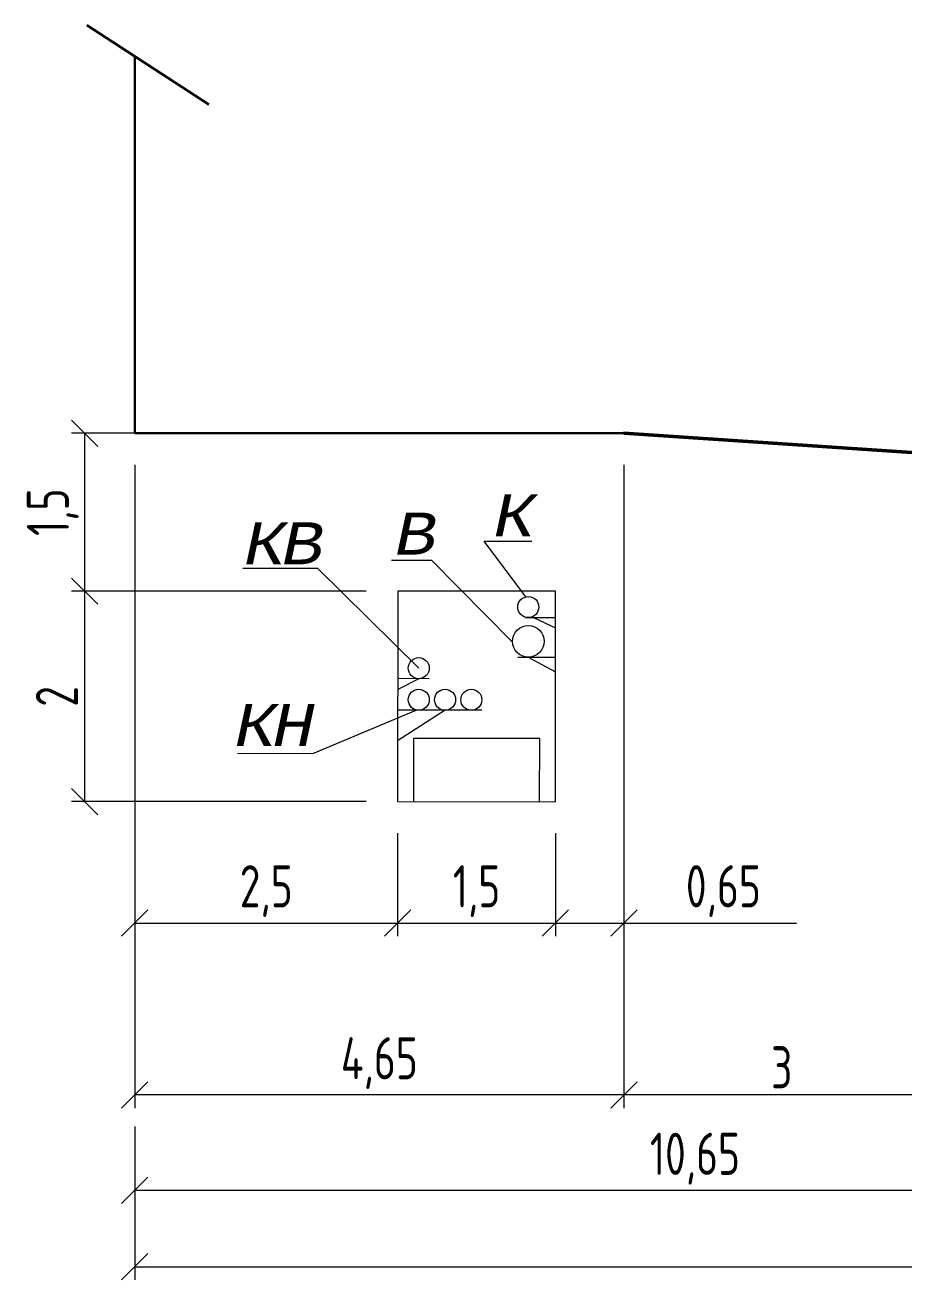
# Model space of a CAD drawing. Header units: millimetres. Extents: x 61790 to 115820, y -121437 to -29877.
# Drawn here: x 64674 to 73027, y -107120 to -95196 of the extents above; entities that cross this region are included whole.
import ezdxf

# ---------------------------------------------------------------- set-up
doc = ezdxf.new("R2010")
doc.units = ezdxf.units.MM
for name, color, linetype, lineweight in [('Линия 0.3', 160, 'Continuous', 30), ('Линия 0.5', 26, 'Continuous', 50), ('Размер', 94, 'Continuous', 15), ('Інж. мережі', 205, 'Continuous', 18)]:
    doc.layers.add(name, color=color, linetype=linetype, lineweight=lineweight)
doc.styles.get("Standard").update_dxf_attribs({"font": 'isocteui.ttf', "width": 0.8})
doc.styles.add('стиль1', font='arial.ttf')
doc.dimstyles.new('М-100', dxfattribs={"dimscale": 100, "dimtxt": 4, "dimasz": 2.5, "dimexe": 1.25, "dimexo": 3, "dimtad": 1, "dimlfac": 0.001, "dimtxsty": 'Standard', "dimblk": 'OBLIQUE', "dimcen": 2.5, "dimadec": 0, "dimazin": 0, "dimtfac": 1, "dimtmove": 0, "dimatfit": 3, "dimldrblk": 'OBLIQUE', "dimfxl": 1.25, "dimlwd": -1, "dimlwe": -1, "dimarcsym": 0})

# ---------------------------------------------------------------- blocks, each defined once
blk = doc.blocks.new('_Oblique')
at = {"color": 0, "linetype": 'ByBlock', "lineweight": -2}
blk.add_line((-0.5, -0.5), (0.5, 0.5), dxfattribs=at)
blk = doc.blocks.new('*D92')
at = {"layer": 'Defpoints', "color": 0, "ltscale": 1000, "transparency": 16777216}
for p in [(112516, -104044), (65716, -105362), (112516, -106995)]:
    blk.add_point(p, dxfattribs=at)
at = {"layer": 'Размер', "color": 0, "ltscale": 1000, "transparency": 16777216}
for p, q in [((112516, -104344), (112516, -107120)), ((65716, -105662), (65716, -107120)), ((65716, -106995), (112516, -106995))]:
    blk.add_line(p, q, dxfattribs=at)
at = {"layer": 'Размер', "color": 0, "ltscale": 1000, "transparency": 16777216, "xscale": 250, "yscale": 250, "zscale": 250, "rotation": 180}
blk.add_blockref('_Oblique', (65716, -106995), dxfattribs=at)
at = {"layer": 'Размер', "color": 0, "ltscale": 1000, "transparency": 16777216, "xscale": 250, "yscale": 250, "zscale": 250}
blk.add_blockref('_Oblique', (112516, -106995), dxfattribs=at)
at = {"layer": 'Размер', "color": 0, "ltscale": 1000, "transparency": 16777216, "insert": (89116, -106692), "char_height": 400, "attachment_point": 5}
blk.add_mtext('46,8', dxfattribs=at)
blk = doc.blocks.new('*D123')
at = {"layer": 'Defpoints', "color": 0, "ltscale": 1000, "transparency": 16777216}
for p in [(70366, -99075), (73366, -99575), (70366, -105362)]:
    blk.add_point(p, dxfattribs=at)
at = {"layer": 'Размер', "color": 0, "ltscale": 1000, "transparency": 16777216}
for p, q in [((70366, -99375), (70366, -105487)), ((73366, -99875), (73366, -105487)), ((73366, -105362), (70366, -105362))]:
    blk.add_line(p, q, dxfattribs=at)
at = {"layer": 'Размер', "color": 0, "ltscale": 1000, "transparency": 16777216, "xscale": 250, "yscale": 250, "zscale": 250, "rotation": 180}
blk.add_blockref('_Oblique', (70366, -105362), dxfattribs=at)
at = {"layer": 'Размер', "color": 0, "ltscale": 1000, "transparency": 16777216, "xscale": 250, "yscale": 250, "zscale": 250}
blk.add_blockref('_Oblique', (73366, -105362), dxfattribs=at)
at = {"layer": 'Размер', "color": 0, "ltscale": 1000, "transparency": 16777216, "insert": (71866, -105100), "char_height": 400, "attachment_point": 5}
blk.add_mtext('3', dxfattribs=at)
blk = doc.blocks.new('*D125')
at = {"layer": 'Defpoints', "color": 0, "ltscale": 1000, "transparency": 16777216}
for p in [(65716, -99075), (70366, -102431), (65716, -105362)]:
    blk.add_point(p, dxfattribs=at)
at = {"layer": 'Размер', "color": 0, "ltscale": 1000, "transparency": 16777216}
for p, q in [((65716, -99375), (65716, -105487)), ((70366, -102731), (70366, -105487)), ((70366, -105362), (65716, -105362))]:
    blk.add_line(p, q, dxfattribs=at)
at = {"layer": 'Размер', "color": 0, "ltscale": 1000, "transparency": 16777216, "xscale": 250, "yscale": 250, "zscale": 250, "rotation": 180}
blk.add_blockref('_Oblique', (65716, -105362), dxfattribs=at)
at = {"layer": 'Размер', "color": 0, "ltscale": 1000, "transparency": 16777216, "xscale": 250, "yscale": 250, "zscale": 250}
blk.add_blockref('_Oblique', (70366, -105362), dxfattribs=at)
at = {"layer": 'Размер', "color": 0, "ltscale": 1000, "transparency": 16777216, "insert": (68041, -105060), "char_height": 400, "attachment_point": 5}
blk.add_mtext('4,65', dxfattribs=at)
blk = doc.blocks.new('*D126')
at = {"layer": 'Defpoints', "color": 0, "ltscale": 1000, "transparency": 16777216}
for p in [(66616, -99075), (65239, -100575), (68216, -100575)]:
    blk.add_point(p, dxfattribs=at)
at = {"layer": 'Размер', "color": 0, "ltscale": 1000, "transparency": 16777216}
for p, q in [((66316, -99075), (65114, -99075)), ((65239, -99075), (65239, -100575)), ((67916, -100575), (65114, -100575))]:
    blk.add_line(p, q, dxfattribs=at)
at = {"layer": 'Размер', "color": 0, "ltscale": 1000, "transparency": 16777216, "xscale": 250, "yscale": 250, "zscale": 250}
for p, rotation in [((65239, -99075), 90), ((65239, -100575), 270)]:
    blk.add_blockref('_Oblique', p, dxfattribs=dict(at, rotation=rotation))
at = {"layer": 'Размер', "color": 0, "ltscale": 1000, "transparency": 16777216, "insert": (64937, -99825), "char_height": 400, "attachment_point": 5, "rotation": 90}
blk.add_mtext('1,5', dxfattribs=at)
blk = doc.blocks.new('*D127')
at = {"layer": 'Defpoints', "color": 0, "ltscale": 1000, "transparency": 16777216}
for p in [(68216, -100575), (65239, -102575), (68215, -102575)]:
    blk.add_point(p, dxfattribs=at)
at = {"layer": 'Размер', "color": 0, "ltscale": 1000, "transparency": 16777216}
for p, q in [((67916, -100575), (65114, -100575)), ((65239, -100575), (65239, -102575)), ((67915, -102575), (65114, -102575))]:
    blk.add_line(p, q, dxfattribs=at)
at = {"layer": 'Размер', "color": 0, "ltscale": 1000, "transparency": 16777216, "xscale": 250, "yscale": 250, "zscale": 250}
for p, rotation in [((65239, -100575), 90), ((65239, -102575), 270)]:
    blk.add_blockref('_Oblique', p, dxfattribs=dict(at, rotation=rotation))
at = {"layer": 'Размер', "color": 0, "ltscale": 1000, "transparency": 16777216, "insert": (64977, -101575), "char_height": 400, "attachment_point": 5, "rotation": 90}
blk.add_mtext('2', dxfattribs=at)
blk = doc.blocks.new('*D128')
at = {"layer": 'Defpoints', "color": 0, "ltscale": 1000, "transparency": 16777216}
for p in [(65716, -102575), (68215, -102577), (68215, -103729)]:
    blk.add_point(p, dxfattribs=at)
at = {"layer": 'Размер', "color": 0, "ltscale": 1000, "transparency": 16777216}
for p, q in [((65716, -102875), (65716, -103854)), ((68215, -102877), (68215, -103854)), ((65716, -103729), (68215, -103729))]:
    blk.add_line(p, q, dxfattribs=at)
at = {"layer": 'Размер', "color": 0, "ltscale": 1000, "transparency": 16777216, "xscale": 250, "yscale": 250, "zscale": 250, "rotation": 180}
blk.add_blockref('_Oblique', (65716, -103729), dxfattribs=at)
at = {"layer": 'Размер', "color": 0, "ltscale": 1000, "transparency": 16777216, "xscale": 250, "yscale": 250, "zscale": 250}
blk.add_blockref('_Oblique', (68215, -103729), dxfattribs=at)
at = {"layer": 'Размер', "color": 0, "ltscale": 1000, "transparency": 16777216, "insert": (66966, -103426), "char_height": 400, "attachment_point": 5}
blk.add_mtext('2,5', dxfattribs=at)
blk = doc.blocks.new('*D129')
at = {"layer": 'Defpoints', "color": 0, "ltscale": 1000, "transparency": 16777216}
for p in [(68215, -102575), (69715, -102576), (69715, -103729)]:
    blk.add_point(p, dxfattribs=at)
at = {"layer": 'Размер', "color": 0, "ltscale": 1000, "transparency": 16777216}
for p, q in [((68215, -102875), (68215, -103854)), ((69715, -102876), (69715, -103854)), ((68215, -103729), (69715, -103729))]:
    blk.add_line(p, q, dxfattribs=at)
at = {"layer": 'Размер', "color": 0, "ltscale": 1000, "transparency": 16777216, "xscale": 250, "yscale": 250, "zscale": 250, "rotation": 180}
blk.add_blockref('_Oblique', (68215, -103729), dxfattribs=at)
at = {"layer": 'Размер', "color": 0, "ltscale": 1000, "transparency": 16777216, "xscale": 250, "yscale": 250, "zscale": 250}
blk.add_blockref('_Oblique', (69715, -103729), dxfattribs=at)
at = {"layer": 'Размер', "color": 0, "ltscale": 1000, "transparency": 16777216, "insert": (68965, -103426), "char_height": 400, "attachment_point": 5}
blk.add_mtext('1,5', dxfattribs=at)
blk = doc.blocks.new('*D121')
at = {"layer": 'Defpoints', "color": 0, "ltscale": 1000, "transparency": 16777216}
for p in [(70366, -102431), (69715, -102576), (70366, -103729)]:
    blk.add_point(p, dxfattribs=at)
at = {"layer": 'Размер', "color": 0, "ltscale": 1000, "transparency": 16777216}
for p, q in [((70366, -102731), (70366, -103854)), ((69715, -102876), (69715, -103854)), ((69715, -103729), (70366, -103729)), ((70366, -103729), (72005, -103729))]:
    blk.add_line(p, q, dxfattribs=at)
at = {"layer": 'Размер', "color": 0, "ltscale": 1000, "transparency": 16777216, "xscale": 250, "yscale": 250, "zscale": 250, "rotation": 180}
blk.add_blockref('_Oblique', (69715, -103729), dxfattribs=at)
at = {"layer": 'Размер', "color": 0, "ltscale": 1000, "transparency": 16777216, "xscale": 250, "yscale": 250, "zscale": 250}
blk.add_blockref('_Oblique', (70366, -103729), dxfattribs=at)
at = {"layer": 'Размер', "color": 0, "ltscale": 1000, "transparency": 16777216, "insert": (71311, -103426), "char_height": 400, "attachment_point": 5}
blk.add_mtext('0,65', dxfattribs=at)
blk = doc.blocks.new('*D132')
at = {"layer": 'Defpoints', "color": 0, "ltscale": 1000, "transparency": 16777216}
for p in [(65716, -105362), (76366, -105362), (65716, -106270)]:
    blk.add_point(p, dxfattribs=at)
at = {"layer": 'Размер', "color": 0, "ltscale": 1000, "transparency": 16777216}
for p, q in [((65716, -105662), (65716, -106395)), ((76366, -105662), (76366, -106395)), ((76366, -106270), (65716, -106270))]:
    blk.add_line(p, q, dxfattribs=at)
at = {"layer": 'Размер', "color": 0, "ltscale": 1000, "transparency": 16777216, "xscale": 250, "yscale": 250, "zscale": 250, "rotation": 180}
blk.add_blockref('_Oblique', (65716, -106270), dxfattribs=at)
at = {"layer": 'Размер', "color": 0, "ltscale": 1000, "transparency": 16777216, "xscale": 250, "yscale": 250, "zscale": 250}
blk.add_blockref('_Oblique', (76366, -106270), dxfattribs=at)
at = {"layer": 'Размер', "color": 0, "ltscale": 1000, "transparency": 16777216, "insert": (71041, -105968), "char_height": 400, "attachment_point": 5}
blk.add_mtext('10,65', dxfattribs=at)

msp = doc.modelspace()

# ---------------------------------------------------------------- linework, layer by layer
at = {"color": 0, "lineweight": 30, "ltscale": 1000}
for p, q in [((66419.839, -95950.939), (65260.058, -95196.047)), ((65716.38, -99074.582), (65716.38, -95493.063))]:
    msp.add_line(p, q, dxfattribs=at)
at = {"layer": 'Линия 0.3', "color": 0, "ltscale": 1000}
msp.add_line((65716.38, -99074.582), (70366.38, -99074.582), dxfattribs=at)
at = {"layer": 'Линия 0.5', "color": 0, "ltscale": 1000}
msp.add_line((70366.38, -99074.582), (73366.38, -99275.142), dxfattribs=at)
at = {"layer": 'Інж. мережі', "color": 0}
for points in [[(69433.027, -100628.931), (69038.171, -100099.039), (69489.796, -100099.421)], [(66743.159, -100356.506), (67451.955, -100357.105), (68415.761, -101306.71)], [(68156.801, -100279.759), (68538.348, -100280.082), (69306.656, -101059.247)], [(69714.689, -102575.849), (69716.379, -100575.849), (68216.38, -100574.582), (68214.69, -102574.581), (69714.689, -102575.849)], [(69431.624, -100826.065), (69716.168, -100826.306)], [(69431.624, -100826.065), (69716.168, -100826.306)], [(69506.624, -100826.129), (69716.085, -100924.58)], [(69506.624, -100826.129), (69716.085, -100924.58)], [(69356.307, -101201.002), (69715.851, -101201.306)], [(69356.307, -101201.002), (69715.851, -101201.306)], [(69456.307, -101201.086), (69715.732, -101342.388)], [(69456.307, -101201.086), (69715.732, -101342.388)], [(68415.677, -101406.71), (68215.589, -101510.128)], [(68415.677, -101406.71), (68215.589, -101510.128)], [(68515.677, -101406.794), (68215.677, -101406.541)], [(68515.677, -101406.794), (68215.677, -101406.541)], [(66692.23, -102115.472), (67409.332, -102116.078), (68391.872, -101706.69)], [(68665.423, -101706.921), (68215.177, -101998.596)], [(68665.423, -101706.921), (68215.177, -101998.596)], [(69015.423, -101707.217), (68215.423, -101706.541)], [(69015.423, -101707.217), (68215.423, -101706.541)]]:
    msp.add_lwpolyline(points, dxfattribs=at)
msp.add_lwpolyline([(68365.197, -101974.708), (68364.69, -102574.708), (69564.689, -102575.722), (69565.196, -101975.722)], close=True, dxfattribs=at)
for centre, radius in [((69456.708, -100726.086), 100), ((69456.434, -101051.086), 150), ((68415.761, -101306.71), 100), ((68415.508, -101606.71), 100), ((68665.508, -101606.921), 100), ((68915.508, -101607.132), 100)]:
    msp.add_circle(centre, radius, dxfattribs=at)

# ---------------------------------------------------------------- texts
at = {"layer": 'Інж. мережі', "color": 0, "lineweight": 25, "ltscale": 1000, "char_height": 400, "attachment_point": 1, "style": 'стиль1'}
for s, insert in [('{\\fISOCTEUR|b0|i1|c204|p49;К}', (69127.364, -99655.243)), ('{\\fISOCTEUR|b0|i1|c204|p49;\\T0.9;КВ}', (66756.132, -99919.768)), ('{\\fISOCTEUR|b0|i1|c204|p49;В}', (68191.528, -99827.98)), ('{\\fISOCTEUR|b0|i1|c204|p49;\\T0.9;КН}', (66666.12, -101647.935))]:
    msp.add_mtext_dynamic_manual_height_columns(s, width=613.06669, gutter_width=12.5, heights=[0], dxfattribs=dict(at, insert=insert))

# ---------------------------------------------------------------- dimensions: what is measured, and where the dimension line sits
at = {"layer": 'Размер', "color": 0, "ltscale": 1000}
for base, p1, p2, angle, picture, middle in [((65239.163, -100574.582), (66616.38, -99074.582), (68216.38, -100574.582), 90, '*D126', (64936.663, -99824.582)), ((65716.38, -105362.14), (70366.38, -102430.861), (65716.38, -99074.582), 180, '*D125', (68041.38, -105059.64)), ((70366.38, -105362.14), (73366.38, -99575.142), (70366.38, -99074.582), 0, '*D123', (71866.38, -105099.64)), ((70366.38, -103728.911), (69714.689, -102575.849), (70366.38, -102430.861), 180, '*D121', (71310.637, -103426.411)), ((68214.688, -103728.911), (65716.38, -102574.581), (68214.688, -102576.692), 0, '*D128', (66965.534, -103426.411)), ((65716.38, -106270.379), (76366.38, -105362.14), (65716.38, -105362.14), 180, '*D132', (71041.38, -105967.879))]:
    dim = msp.add_linear_dim(base=base, p1=p1, p2=p2, angle=angle, dimstyle='М-100', dxfattribs=at)
    dim.commit()
    dim.dimension.update_dxf_attribs({"geometry": picture, "text_midpoint": middle})
for base, p1, p2, angle, picture, middle in [((65239.163, -102574.581), (68216.38, -100574.582), (68214.69, -102574.581), 90, '*D127', (65239.163, -101574.581)), ((69714.689, -103728.911), (68214.69, -102574.581), (69714.689, -102575.849), 0, '*D129', (68964.69, -103728.911))]:
    dim = msp.add_linear_dim(base=base, p1=p1, p2=p2, angle=angle, dimstyle='М-100', dxfattribs=at)
    dim.commit()
    dim.dimension.update_dxf_attribs({"geometry": picture, "text_midpoint": middle, "dimtype": 160})
dim = msp.add_linear_dim(base=(112516.38, -106994.761), p1=(65716.38, -105362.14), p2=(112516.38, -104043.826), dimstyle='М-100', dxfattribs=at)
dim.commit()
dim.dimension.update_dxf_attribs({"geometry": '*D92', "text_midpoint": (89116.38, -106994.761), "dimtype": 160})

doc.saveas('drawing.dxf')
